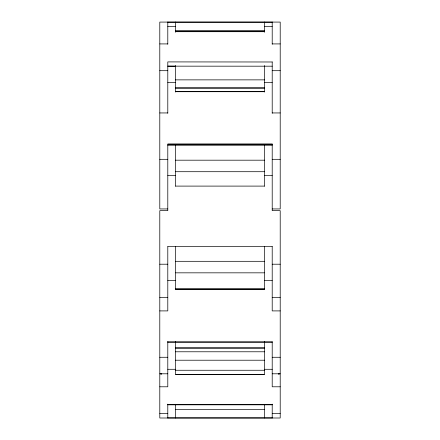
<?xml version="1.0" encoding="UTF-8"?>
<svg xmlns="http://www.w3.org/2000/svg" width="440" height="440" viewBox="0 0 440 440"><rect width="100%" height="100%" fill="white"/><g stroke="black" fill="none" stroke-linecap="round" stroke-linejoin="round"><path stroke-width="0.66" d="M167.794 22.171L272.206 22.171M167.794 26.411L175.665 26.411M264.336 26.411L272.206 26.411M175.351 30.602L264.649 30.602M175.665 31.631L264.336 31.631M175.665 31.708L264.336 31.708M159.791 43.917L167.794 43.917M272.206 43.917L280.209 43.917M272.206 61.985L167.794 61.908L167.794 113.273M272.206 66.192L167.794 66.154L175.665 66.198M159.791 70.692L167.794 70.692M272.206 70.692L280.209 70.692M175.351 79.866L264.649 79.866M167.794 82.621L175.665 82.621M264.336 82.621L272.206 82.621M175.665 87.576L264.336 87.576M175.665 88.66L264.336 88.66M175.665 91.668L264.336 91.668M175.665 91.713L264.336 91.713M159.791 112.943L167.794 112.943M272.206 112.943L280.209 112.943M167.794 144.149L272.206 144.149M272.206 145.233L167.794 145.233M159.791 159.313L167.794 159.313M272.206 159.313L280.209 159.313M175.351 160.188L264.649 160.188M175.351 171.71L264.649 171.71M167.794 175.654L175.665 175.654M264.336 175.654L272.206 175.654M175.665 186.098L264.336 186.098M167.794 208.945L159.791 208.945L159.791 22.082L280.209 22.082L280.209 208.945L272.206 208.945M167.794 246.653L272.206 246.653M175.665 261.311L264.336 261.311M159.791 264.214L167.794 264.214M272.206 264.214L280.209 264.214M175.665 272.833L264.336 272.833M167.794 280.577L175.665 280.577M264.336 280.577L272.206 280.577M175.665 288.497L264.336 288.497M175.665 289.581L264.336 289.581M159.791 297.325L167.794 297.325M272.206 297.325L280.209 297.325M159.791 310.904L167.794 310.904L167.794 246.631M280.209 310.904L272.206 310.904L272.206 246.466M167.794 342.023L272.206 342.023M167.794 342.067L272.206 342.067M175.351 347.347L264.649 347.347M264.649 348.436L175.351 348.436M175.351 351.78L264.649 351.78M159.791 357.275L167.794 357.275M272.206 357.275L280.209 357.275M175.351 360.217L264.649 360.217M167.794 369.286L175.665 369.286M264.336 369.286L272.206 369.286M175.665 370.26L264.336 370.26M159.791 373.791L167.794 373.791M272.206 373.791L280.209 373.791M175.665 374.435L264.336 374.435M159.791 386.793L167.794 386.793L167.794 341.352M280.209 386.793L272.206 386.793L272.206 341.688M167.794 404.707L272.206 404.707M167.794 404.784L272.206 404.784M175.351 409.481L264.649 409.481M159.791 413.562L167.794 413.562M272.206 413.562L280.209 413.562M167.794 417.912L272.206 417.912M279.471 373.665L279.471 374.165M278.608 373.34L278.608 374.424M272.206 22L272.206 44.237M272.206 61.908L272.206 113.273M272.206 404.151L272.206 418M264.336 22L264.336 32.263M264.336 65.5L264.336 92.064M264.336 144.732L264.336 186.313M264.336 246.466L264.336 289.625L175.665 289.625L175.665 246.466M264.336 341.49L264.336 374.506L175.665 374.506L175.665 341.49M264.336 404.261L264.336 418M175.665 22L175.665 32.263M175.665 65.5L175.665 92.064M175.665 144.732L175.665 186.313M175.665 404.261L175.665 418M167.794 22L167.794 44.237M167.794 404.151L167.794 418M161.392 373.34L161.392 374.424M160.529 373.665L160.529 374.165M272.206 144.106L167.794 144.106L167.794 210.667L159.791 210.667L159.791 418L280.209 418L280.209 210.667L272.206 210.667L272.206 144.106"/></g></svg>
